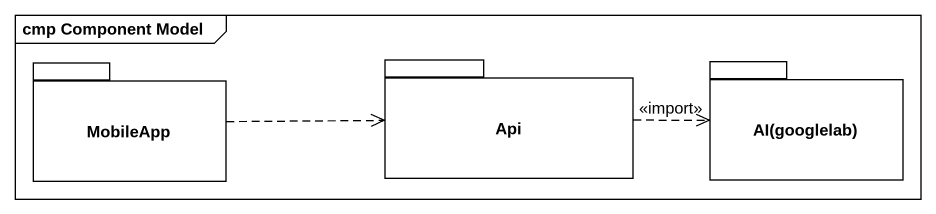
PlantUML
@startuml
mainframe cmp Component Model
package MobileApp {
}
package Api {
}
package "AI(googlelab)" as AI_googlelab {
}
MobileApp .right.> Api
Api .right.> AI_googlelab : <<import>>
@enduml
